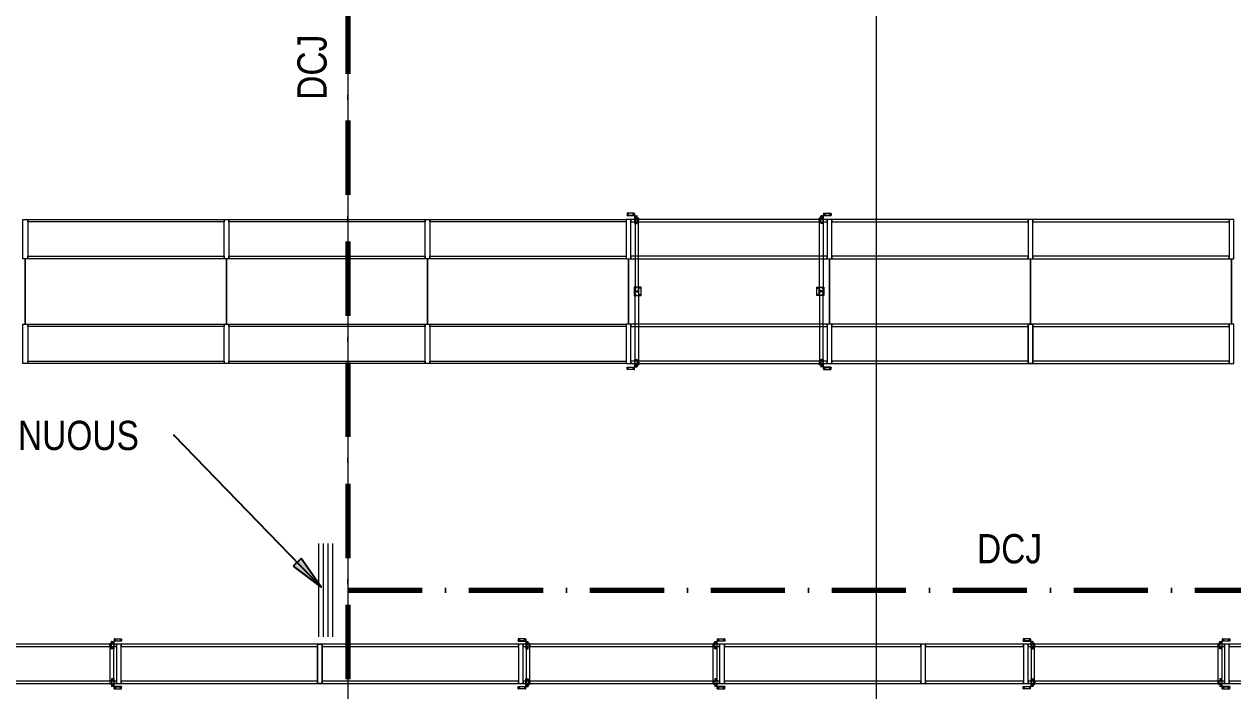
# Model space of a CAD drawing. Header units: millimetres. Extents: x 14684 to 281647, y -4596 to 240550.
# Drawn here: x 52973 to 78823, y 190113 to 204360 of the extents above; entities that cross this region are included whole.
import ezdxf

# ---------------------------------------------------------------- set-up
doc = ezdxf.new("R2010")
doc.units = ezdxf.units.MM
doc.linetypes.add('_SGE_Grid Line', pattern=[16250, 15000, -625, 0, -625])
doc.linetypes.add('Dash Dot', pattern=[2587.5, 1587.5, -500, 0, -500])
for name, color, linetype, lineweight in [('A-ANNO-NOTE', 131, 'Continuous', 18), ('A-DETL-3', 90, 'Dash Dot', 70), ('A-DETL-GENF', 92, 'Continuous', 18), ('G-ANNO-TEXT-1', 10, 'Continuous', 25), ('G-ANNO-TEXT-2', 7, 'Continuous', 25), ('PR31272-001D-client cad _Racking__dwg-1', 133, 'Continuous', 13), ('S - REP-1', 133, 'Continuous', 13), ('S - ROWSPACER-1', 253, 'Continuous', 18), ('S-BEAM-1', 253, 'Continuous', 18), ('S-FRAME -100MM-1', 133, 'Continuous', 13), ('S-GRID-1', 1, '_SGE_Grid Line', 13)]:
    doc.layers.add(name, color=color, linetype=linetype, lineweight=lineweight)
doc.styles.add('Arial Narrow_1', font='ARIALN.TTF', dxfattribs={"height": 625})

# ---------------------------------------------------------------- blocks, each defined once
blk = doc.blocks.new('PR31272-001D-client cad _Racking__dwg-2745832-WAREHOUSE SLAB PLAN')
at = {"layer": 'S - REP-1'}
for p, q in [((185091, 112028), (185091, 111993)), ((185246, 112033), (185096, 112033)), ((185256, 111978), (185256, 111820)), ((185256, 111944), (185256, 111944)), ((185266, 111959), (185261, 111959)), ((185266, 111946), (185261, 111946)), ((185261, 111939), (185261, 111939)), ((185271, 111933), (185332, 111933)), ((185306, 111823), (185306, 111973)), ((189274, 111933), (189213, 111933)), ((189239, 111823), (189239, 111973)), ((189279, 111959), (189284, 111959)), ((189279, 111946), (189284, 111946)), ((189284, 111939), (189284, 111939)), ((189289, 111978), (189289, 111820)), ((189289, 111944), (189289, 111944)), ((189299, 112033), (189449, 112033)), ((189454, 112028), (189454, 111993)), ((185266, 111818), (185301, 111818)), ((185332, 111928), (185271, 111928)), ((185342, 111908), (185337, 111908)), ((185342, 111888), (185337, 111888)), ((189203, 111908), (189208, 111908)), ((189203, 111888), (189208, 111888)), ((189213, 111928), (189274, 111928)), ((189279, 111818), (189244, 111818)), ((185325, 110365), (185269, 110365)), ((185269, 110360), (185325, 110360)), ((189220, 110365), (189276, 110365)), ((189276, 110360), (189220, 110360)), ((185256, 108748), (185256, 108905)), ((185266, 108908), (185301, 108908)), ((185306, 108903), (185306, 108753)), ((185342, 108838), (185337, 108838)), ((189203, 108838), (189208, 108838)), ((189239, 108903), (189239, 108753)), ((189279, 108908), (189244, 108908)), ((189289, 108748), (189289, 108905)), ((185091, 108698), (185091, 108733)), ((185246, 108693), (185096, 108693)), ((185256, 108782), (185256, 108782)), ((185261, 108787), (185261, 108787)), ((185266, 108779), (185261, 108779)), ((185266, 108766), (185261, 108766)), ((185332, 108798), (185271, 108798)), ((185271, 108793), (185332, 108793)), ((185342, 108818), (185337, 108818)), ((189203, 108818), (189208, 108818)), ((189213, 108798), (189274, 108798)), ((189274, 108793), (189213, 108793)), ((189279, 108779), (189284, 108779)), ((189279, 108766), (189284, 108766)), ((189284, 108787), (189284, 108787)), ((189289, 108782), (189289, 108782)), ((189299, 108693), (189449, 108693)), ((189454, 108698), (189454, 108733)), ((174127, 102938), (174277, 102938)), ((174282, 102933), (174282, 102898)), ((182763, 102933), (182763, 102898)), ((182918, 102938), (182768, 102938)), ((187027, 102938), (187177, 102938)), ((187182, 102933), (187182, 102898)), ((193563, 102933), (193563, 102898)), ((193718, 102938), (193568, 102938)), ((197827, 102938), (197977, 102938)), ((197982, 102933), (197982, 102898)), ((174031, 102813), (174036, 102813)), ((174031, 102793), (174036, 102793)), ((174102, 102838), (174041, 102838)), ((174041, 102833), (174102, 102833)), ((174067, 102728), (174067, 102878)), ((174107, 102723), (174072, 102723)), ((174107, 102864), (174112, 102864)), ((174107, 102851), (174112, 102851)), ((174112, 102844), (174112, 102844)), ((174117, 102725), (174117, 102883)), ((174117, 102849), (174117, 102849)), ((182928, 102883), (182928, 102725)), ((182928, 102849), (182928, 102849)), ((182938, 102864), (182933, 102864)), ((182938, 102851), (182933, 102851)), ((182933, 102844), (182933, 102844)), ((182938, 102723), (182973, 102723)), ((182943, 102838), (183004, 102838)), ((183004, 102833), (182943, 102833)), ((182978, 102728), (182978, 102878)), ((183014, 102813), (183009, 102813)), ((183014, 102793), (183009, 102793)), ((186931, 102813), (186936, 102813)), ((186931, 102793), (186936, 102793)), ((187002, 102838), (186941, 102838)), ((186941, 102833), (187002, 102833)), ((186967, 102728), (186967, 102878)), ((187007, 102723), (186972, 102723)), ((187007, 102864), (187012, 102864)), ((187007, 102851), (187012, 102851)), ((187012, 102844), (187012, 102844)), ((187017, 102725), (187017, 102883)), ((187017, 102849), (187017, 102849)), ((193728, 102883), (193728, 102725)), ((193728, 102849), (193728, 102849)), ((193738, 102864), (193733, 102864)), ((193738, 102851), (193733, 102851)), ((193733, 102844), (193733, 102844)), ((193738, 102723), (193773, 102723)), ((193743, 102838), (193804, 102838)), ((193804, 102833), (193743, 102833)), ((193778, 102728), (193778, 102878)), ((193814, 102813), (193809, 102813)), ((193814, 102793), (193809, 102793)), ((197731, 102813), (197736, 102813)), ((197731, 102793), (197736, 102793)), ((197802, 102838), (197741, 102838)), ((197741, 102833), (197802, 102833)), ((197767, 102728), (197767, 102878)), ((197807, 102723), (197772, 102723)), ((197807, 102864), (197812, 102864)), ((197807, 102851), (197812, 102851)), ((197812, 102844), (197812, 102844)), ((197817, 102725), (197817, 102883)), ((197817, 102849), (197817, 102849)), ((174031, 102013), (174036, 102013)), ((174031, 101993), (174036, 101993)), ((174041, 101973), (174102, 101973)), ((174102, 101968), (174041, 101968)), ((174067, 102078), (174067, 101928)), ((174107, 102083), (174072, 102083)), ((174107, 101954), (174112, 101954)), ((174107, 101941), (174112, 101941)), ((174112, 101962), (174112, 101962)), ((174117, 101923), (174117, 102080)), ((174117, 101957), (174117, 101957)), ((174127, 101868), (174277, 101868)), ((174282, 101873), (174282, 101908)), ((182763, 101873), (182763, 101908)), ((182918, 101868), (182768, 101868)), ((182928, 101923), (182928, 102080)), ((182928, 101957), (182928, 101957)), ((182933, 101962), (182933, 101962)), ((182938, 101954), (182933, 101954)), ((182938, 101941), (182933, 101941)), ((182938, 102083), (182973, 102083)), ((183004, 101973), (182943, 101973)), ((182943, 101968), (183004, 101968)), ((182978, 102078), (182978, 101928)), ((183014, 102013), (183009, 102013)), ((183014, 101993), (183009, 101993)), ((186931, 102013), (186936, 102013)), ((186931, 101993), (186936, 101993)), ((186941, 101973), (187002, 101973)), ((187002, 101968), (186941, 101968)), ((186967, 102078), (186967, 101928)), ((187007, 102083), (186972, 102083)), ((187007, 101954), (187012, 101954)), ((187007, 101941), (187012, 101941)), ((187012, 101962), (187012, 101962)), ((187017, 101923), (187017, 102080)), ((187017, 101957), (187017, 101957)), ((187027, 101868), (187177, 101868)), ((187182, 101873), (187182, 101908)), ((193563, 101873), (193563, 101908)), ((193718, 101868), (193568, 101868)), ((193728, 102080), (193728, 101923)), ((193728, 101957), (193728, 101957)), ((193733, 101962), (193733, 101962)), ((193738, 101954), (193733, 101954)), ((193738, 101941), (193733, 101941)), ((193738, 102083), (193773, 102083)), ((193804, 101973), (193743, 101973)), ((193743, 101968), (193804, 101968)), ((193778, 102078), (193778, 101928)), ((193814, 102013), (193809, 102013)), ((193814, 101993), (193809, 101993)), ((197731, 102013), (197736, 102013)), ((197731, 101993), (197736, 101993)), ((197741, 101973), (197802, 101973)), ((197802, 101968), (197741, 101968)), ((197767, 102078), (197767, 101928)), ((197807, 102083), (197772, 102083)), ((197807, 101954), (197812, 101954)), ((197807, 101941), (197812, 101941)), ((197812, 101962), (197812, 101962)), ((197817, 101923), (197817, 102080)), ((197817, 101957), (197817, 101957)), ((197827, 101868), (197977, 101868)), ((197982, 101873), (197982, 101908))]:
    blk.add_line(p, q, dxfattribs=at)
at = {"layer": 'S - REP-1', "flags": 128}
for points in [[(185091, 111993), (185091, 111992), (185091, 111992), (185091, 111992), (185091, 111991), (185091, 111991), (185091, 111991), (185091, 111991), (185091, 111990), (185091, 111990), (185091, 111990), (185091, 111989), (185091, 111989), (185091, 111989), (185091, 111989), (185091, 111989), (185091, 111988), (185091, 111988), (185092, 111988), (185092, 111988), (185092, 111988), (185092, 111988), (185092, 111988), (185092, 111988), (185092, 111988)], [(185092, 111983), (185092, 111983), (185092, 111983), (185092, 111983), (185092, 111983), (185092, 111983), (185092, 111984), (185091, 111984), (185091, 111984), (185091, 111984), (185091, 111985), (185091, 111985), (185091, 111986), (185091, 111986), (185091, 111987), (185091, 111987), (185091, 111988), (185091, 111988), (185091, 111989), (185091, 111990), (185091, 111990), (185091, 111991), (185091, 111991), (185091, 111992), (185091, 111993)], [(185251, 112028), (185251, 111993), (185251, 111988), (185092, 111988), (185092, 111983), (185251, 111983)], [(185261, 111820), (185261, 111978), (185266, 111978), (185301, 111978)], [(185266, 111938), (185266, 111973), (185261, 111973), (185261, 111938)], [(189284, 111820), (189284, 111978), (189279, 111978), (189244, 111978)], [(189279, 111938), (189279, 111973), (189284, 111973), (189284, 111938)], [(189294, 112028), (189294, 111993), (189294, 111988), (189453, 111988), (189453, 111983), (189294, 111983)], [(189454, 111993), (189454, 111992), (189454, 111992), (189454, 111992), (189454, 111991), (189454, 111991), (189454, 111991), (189454, 111991), (189454, 111990), (189454, 111990), (189454, 111990), (189454, 111989), (189454, 111989), (189453, 111989), (189453, 111989), (189453, 111989), (189453, 111988), (189453, 111988), (189453, 111988), (189453, 111988), (189453, 111988), (189453, 111988), (189453, 111988), (189453, 111988), (189453, 111988)], [(189453, 111983), (189453, 111983), (189453, 111983), (189453, 111983), (189453, 111983), (189453, 111983), (189453, 111984), (189453, 111984), (189453, 111984), (189453, 111984), (189453, 111985), (189453, 111985), (189454, 111986), (189454, 111986), (189454, 111987), (189454, 111987), (189454, 111988), (189454, 111988), (189454, 111989), (189454, 111990), (189454, 111990), (189454, 111991), (189454, 111991), (189454, 111992), (189454, 111993)], [(185256, 111820), (185256, 111819), (185261, 111819), (185261, 111820)], [(185256, 111819), (185256, 111819), (185256, 111819), (185256, 111818), (185256, 111818), (185257, 111818), (185257, 111818), (185257, 111818), (185257, 111818), (185258, 111818), (185258, 111818), (185258, 111818), (185259, 111818), (185259, 111818), (185260, 111818), (185260, 111818), (185261, 111818), (185262, 111818), (185262, 111818), (185263, 111818), (185263, 111818), (185264, 111818), (185265, 111818), (185265, 111818), (185266, 111818)], [(185266, 111818), (185266, 111818), (185265, 111818), (185265, 111818), (185265, 111818), (185264, 111818), (185264, 111818), (185264, 111818), (185264, 111818), (185263, 111818), (185263, 111818), (185263, 111818), (185262, 111818), (185262, 111818), (185262, 111818), (185262, 111818), (185262, 111818), (185262, 111818), (185261, 111818), (185261, 111818), (185261, 111818), (185261, 111818), (185261, 111819), (185261, 111819), (185261, 111819)], [(185337, 111923), (185262, 111923), (185262, 110373), (185337, 110373), (185337, 111923), (185337, 111878), (185342, 111878), (185342, 111923)], [(189208, 111923), (189283, 111923), (189283, 110373), (189208, 110373), (189208, 111923), (189208, 111878), (189203, 111878), (189203, 111923)], [(189279, 111818), (189279, 111818), (189279, 111818), (189280, 111818), (189280, 111818), (189280, 111818), (189281, 111818), (189281, 111818), (189281, 111818), (189282, 111818), (189282, 111818), (189282, 111818), (189282, 111818), (189283, 111818), (189283, 111818), (189283, 111818), (189283, 111818), (189283, 111818), (189283, 111818), (189283, 111818), (189284, 111818), (189284, 111818), (189284, 111819), (189284, 111819), (189284, 111819)], [(189289, 111819), (189289, 111819), (189289, 111819), (189289, 111818), (189288, 111818), (189288, 111818), (189288, 111818), (189288, 111818), (189287, 111818), (189287, 111818), (189287, 111818), (189286, 111818), (189286, 111818), (189285, 111818), (189285, 111818), (189284, 111818), (189284, 111818), (189283, 111818), (189283, 111818), (189282, 111818), (189281, 111818), (189281, 111818), (189280, 111818), (189279, 111818), (189279, 111818)], [(189289, 111820), (189289, 111819), (189284, 111819), (189284, 111820)], [(185257, 110377), (185257, 110413), (185249, 110413), (185249, 110313), (185257, 110313), (185257, 110348)], [(185337, 110348), (185337, 110313), (185345, 110313), (185345, 110413), (185337, 110413), (185337, 110377)], [(189208, 110348), (189208, 110313), (189200, 110313), (189200, 110413), (189208, 110413), (189208, 110377)], [(189288, 110377), (189288, 110413), (189296, 110413), (189296, 110313), (189288, 110313), (189288, 110348)], [(185337, 108803), (185262, 108803), (185262, 110353), (185337, 110353), (185337, 108803), (185337, 108848), (185342, 108848), (185342, 108803)], [(189208, 108803), (189283, 108803), (189283, 110353), (189208, 110353), (189208, 108803), (189208, 108848), (189203, 108848), (189203, 108803)], [(185256, 108907), (185256, 108907), (185256, 108907), (185256, 108907), (185256, 108907), (185257, 108907), (185257, 108907), (185257, 108907), (185257, 108907), (185258, 108907), (185258, 108907), (185258, 108907), (185259, 108908), (185259, 108908), (185260, 108908), (185260, 108908), (185261, 108908), (185262, 108908), (185262, 108908), (185263, 108908), (185263, 108908), (185264, 108908), (185265, 108908), (185265, 108908), (185266, 108908)], [(185256, 108905), (185256, 108907), (185261, 108907), (185261, 108905)], [(185266, 108908), (185266, 108908), (185265, 108908), (185265, 108908), (185265, 108908), (185264, 108908), (185264, 108908), (185264, 108908), (185264, 108908), (185263, 108908), (185263, 108908), (185263, 108908), (185262, 108908), (185262, 108907), (185262, 108907), (185262, 108907), (185262, 108907), (185262, 108907), (185261, 108907), (185261, 108907), (185261, 108907), (185261, 108907), (185261, 108907), (185261, 108907), (185261, 108907)], [(185261, 108905), (185261, 108748), (185266, 108748), (185301, 108748)], [(189284, 108905), (189284, 108748), (189279, 108748), (189244, 108748)], [(189279, 108908), (189279, 108908), (189279, 108908), (189280, 108908), (189280, 108908), (189280, 108908), (189281, 108908), (189281, 108908), (189281, 108908), (189282, 108908), (189282, 108908), (189282, 108908), (189282, 108908), (189283, 108907), (189283, 108907), (189283, 108907), (189283, 108907), (189283, 108907), (189283, 108907), (189283, 108907), (189284, 108907), (189284, 108907), (189284, 108907), (189284, 108907), (189284, 108907)], [(189289, 108907), (189289, 108907), (189289, 108907), (189289, 108907), (189288, 108907), (189288, 108907), (189288, 108907), (189288, 108907), (189287, 108907), (189287, 108907), (189287, 108907), (189286, 108907), (189286, 108908), (189285, 108908), (189285, 108908), (189284, 108908), (189284, 108908), (189283, 108908), (189283, 108908), (189282, 108908), (189281, 108908), (189281, 108908), (189280, 108908), (189279, 108908), (189279, 108908)], [(189289, 108905), (189289, 108907), (189284, 108907), (189284, 108905)], [(185092, 108743), (185092, 108743), (185092, 108743), (185092, 108743), (185092, 108742), (185092, 108742), (185092, 108742), (185091, 108742), (185091, 108741), (185091, 108741), (185091, 108741), (185091, 108740), (185091, 108740), (185091, 108739), (185091, 108739), (185091, 108738), (185091, 108738), (185091, 108737), (185091, 108737), (185091, 108736), (185091, 108735), (185091, 108735), (185091, 108734), (185091, 108733), (185091, 108733)], [(185091, 108733), (185091, 108733), (185091, 108733), (185091, 108734), (185091, 108734), (185091, 108734), (185091, 108735), (185091, 108735), (185091, 108735), (185091, 108736), (185091, 108736), (185091, 108736), (185091, 108736), (185091, 108737), (185091, 108737), (185091, 108737), (185091, 108737), (185091, 108737), (185092, 108737), (185092, 108738), (185092, 108738), (185092, 108738), (185092, 108738), (185092, 108738), (185092, 108738)], [(185251, 108698), (185251, 108733), (185251, 108738), (185092, 108738), (185092, 108743), (185251, 108743)], [(185266, 108788), (185266, 108753), (185261, 108753), (185261, 108788)], [(189279, 108788), (189279, 108753), (189284, 108753), (189284, 108788)], [(189294, 108698), (189294, 108733), (189294, 108738), (189453, 108738), (189453, 108743), (189294, 108743)], [(189453, 108743), (189453, 108743), (189453, 108743), (189453, 108743), (189453, 108742), (189453, 108742), (189453, 108742), (189453, 108742), (189453, 108741), (189453, 108741), (189453, 108741), (189453, 108740), (189454, 108740), (189454, 108739), (189454, 108739), (189454, 108738), (189454, 108738), (189454, 108737), (189454, 108737), (189454, 108736), (189454, 108735), (189454, 108735), (189454, 108734), (189454, 108733), (189454, 108733)], [(189454, 108733), (189454, 108733), (189454, 108733), (189454, 108734), (189454, 108734), (189454, 108734), (189454, 108735), (189454, 108735), (189454, 108735), (189454, 108736), (189454, 108736), (189454, 108736), (189454, 108736), (189453, 108737), (189453, 108737), (189453, 108737), (189453, 108737), (189453, 108737), (189453, 108737), (189453, 108738), (189453, 108738), (189453, 108738), (189453, 108738), (189453, 108738), (189453, 108738)], [(174122, 102933), (174122, 102898), (174122, 102893), (174281, 102893), (174281, 102888), (174122, 102888)], [(174282, 102898), (174282, 102897), (174282, 102897), (174282, 102897), (174282, 102896), (174282, 102896), (174282, 102896), (174282, 102896), (174282, 102895), (174281, 102895), (174281, 102895), (174281, 102894), (174281, 102894), (174281, 102894), (174281, 102894), (174281, 102894), (174281, 102893), (174281, 102893), (174281, 102893), (174281, 102893), (174281, 102893), (174281, 102893), (174281, 102893), (174281, 102893), (174281, 102893)], [(174281, 102888), (174281, 102888), (174281, 102888), (174281, 102888), (174281, 102888), (174281, 102888), (174281, 102889), (174281, 102889), (174281, 102889), (174281, 102889), (174281, 102890), (174281, 102890), (174281, 102891), (174281, 102891), (174281, 102892), (174281, 102892), (174282, 102893), (174282, 102893), (174282, 102894), (174282, 102895), (174282, 102895), (174282, 102896), (174282, 102896), (174282, 102897), (174282, 102898)], [(182763, 102898), (182763, 102897), (182763, 102897), (182763, 102897), (182763, 102896), (182763, 102896), (182763, 102896), (182763, 102896), (182763, 102895), (182763, 102895), (182763, 102895), (182763, 102894), (182763, 102894), (182763, 102894), (182763, 102894), (182763, 102894), (182763, 102893), (182764, 102893), (182764, 102893), (182764, 102893), (182764, 102893), (182764, 102893), (182764, 102893), (182764, 102893), (182764, 102893)], [(182764, 102888), (182764, 102888), (182764, 102888), (182764, 102888), (182764, 102888), (182764, 102888), (182764, 102889), (182764, 102889), (182763, 102889), (182763, 102889), (182763, 102890), (182763, 102890), (182763, 102891), (182763, 102891), (182763, 102892), (182763, 102892), (182763, 102893), (182763, 102893), (182763, 102894), (182763, 102895), (182763, 102895), (182763, 102896), (182763, 102896), (182763, 102897), (182763, 102898)], [(182923, 102933), (182923, 102898), (182923, 102893), (182764, 102893), (182764, 102888), (182923, 102888)], [(187022, 102933), (187022, 102898), (187022, 102893), (187181, 102893), (187181, 102888), (187022, 102888)], [(187182, 102898), (187182, 102897), (187182, 102897), (187182, 102897), (187182, 102896), (187182, 102896), (187182, 102896), (187182, 102896), (187182, 102895), (187181, 102895), (187181, 102895), (187181, 102894), (187181, 102894), (187181, 102894), (187181, 102894), (187181, 102894), (187181, 102893), (187181, 102893), (187181, 102893), (187181, 102893), (187181, 102893), (187181, 102893), (187181, 102893), (187181, 102893), (187181, 102893)], [(187181, 102888), (187181, 102888), (187181, 102888), (187181, 102888), (187181, 102888), (187181, 102888), (187181, 102889), (187181, 102889), (187181, 102889), (187181, 102889), (187181, 102890), (187181, 102890), (187181, 102891), (187181, 102891), (187181, 102892), (187181, 102892), (187182, 102893), (187182, 102893), (187182, 102894), (187182, 102895), (187182, 102895), (187182, 102896), (187182, 102896), (187182, 102897), (187182, 102898)], [(193563, 102898), (193563, 102897), (193563, 102897), (193563, 102897), (193563, 102896), (193563, 102896), (193563, 102896), (193563, 102896), (193563, 102895), (193563, 102895), (193563, 102895), (193563, 102894), (193563, 102894), (193563, 102894), (193563, 102894), (193563, 102894), (193563, 102893), (193564, 102893), (193564, 102893), (193564, 102893), (193564, 102893), (193564, 102893), (193564, 102893), (193564, 102893), (193564, 102893)], [(193564, 102888), (193564, 102888), (193564, 102888), (193564, 102888), (193564, 102888), (193564, 102888), (193564, 102889), (193564, 102889), (193563, 102889), (193563, 102889), (193563, 102890), (193563, 102890), (193563, 102891), (193563, 102891), (193563, 102892), (193563, 102892), (193563, 102893), (193563, 102893), (193563, 102894), (193563, 102895), (193563, 102895), (193563, 102896), (193563, 102896), (193563, 102897), (193563, 102898)], [(193723, 102933), (193723, 102898), (193723, 102893), (193564, 102893), (193564, 102888), (193723, 102888)], [(197822, 102933), (197822, 102898), (197822, 102893), (197981, 102893), (197981, 102888), (197822, 102888)], [(197982, 102898), (197982, 102897), (197982, 102897), (197982, 102897), (197982, 102896), (197982, 102896), (197982, 102896), (197982, 102896), (197982, 102895), (197981, 102895), (197981, 102895), (197981, 102894), (197981, 102894), (197981, 102894), (197981, 102894), (197981, 102894), (197981, 102893), (197981, 102893), (197981, 102893), (197981, 102893), (197981, 102893), (197981, 102893), (197981, 102893), (197981, 102893), (197981, 102893)], [(197981, 102888), (197981, 102888), (197981, 102888), (197981, 102888), (197981, 102888), (197981, 102888), (197981, 102889), (197981, 102889), (197981, 102889), (197981, 102889), (197981, 102890), (197981, 102890), (197981, 102891), (197981, 102891), (197981, 102892), (197981, 102892), (197982, 102893), (197982, 102893), (197982, 102894), (197982, 102895), (197982, 102895), (197982, 102896), (197982, 102896), (197982, 102897), (197982, 102898)], [(174036, 102828), (174111, 102828), (174111, 101978), (174036, 101978), (174036, 102828), (174036, 102783), (174031, 102783), (174031, 102828)], [(174072, 102883), (174107, 102883), (174112, 102883), (174112, 102725)], [(174107, 102843), (174107, 102878), (174112, 102878), (174112, 102843)], [(174107, 102723), (174107, 102723), (174107, 102723), (174108, 102723), (174108, 102723), (174108, 102723), (174109, 102723), (174109, 102723), (174109, 102723), (174109, 102723), (174110, 102723), (174110, 102723), (174110, 102723), (174110, 102723), (174111, 102723), (174111, 102723), (174111, 102723), (174111, 102723), (174111, 102723), (174111, 102723), (174112, 102723), (174112, 102723), (174112, 102724), (174112, 102724), (174112, 102724)], [(174117, 102724), (174117, 102724), (174117, 102724), (174116, 102723), (174116, 102723), (174116, 102723), (174116, 102723), (174116, 102723), (174115, 102723), (174115, 102723), (174115, 102723), (174114, 102723), (174114, 102723), (174113, 102723), (174113, 102723), (174112, 102723), (174112, 102723), (174111, 102723), (174111, 102723), (174110, 102723), (174109, 102723), (174109, 102723), (174108, 102723), (174107, 102723), (174107, 102723)], [(174112, 102725), (174112, 102724), (174117, 102724), (174117, 102725)], [(182928, 102725), (182928, 102724), (182933, 102724), (182933, 102725)], [(182928, 102724), (182928, 102724), (182928, 102724), (182928, 102723), (182928, 102723), (182929, 102723), (182929, 102723), (182929, 102723), (182929, 102723), (182930, 102723), (182930, 102723), (182931, 102723), (182931, 102723), (182931, 102723), (182932, 102723), (182933, 102723), (182933, 102723), (182934, 102723), (182934, 102723), (182935, 102723), (182936, 102723), (182936, 102723), (182937, 102723), (182937, 102723), (182938, 102723)], [(182933, 102725), (182933, 102883), (182938, 102883), (182973, 102883)], [(182938, 102843), (182938, 102878), (182933, 102878), (182933, 102843)], [(182938, 102723), (182938, 102723), (182937, 102723), (182937, 102723), (182937, 102723), (182936, 102723), (182936, 102723), (182936, 102723), (182936, 102723), (182935, 102723), (182935, 102723), (182935, 102723), (182935, 102723), (182934, 102723), (182934, 102723), (182934, 102723), (182934, 102723), (182934, 102723), (182933, 102723), (182933, 102723), (182933, 102723), (182933, 102723), (182933, 102724), (182933, 102724), (182933, 102724)], [(183009, 102828), (182934, 102828), (182934, 101978), (183009, 101978), (183009, 102828), (183009, 102783), (183014, 102783), (183014, 102828)], [(186936, 102828), (187011, 102828), (187011, 101978), (186936, 101978), (186936, 102828), (186936, 102783), (186931, 102783), (186931, 102828)], [(186972, 102883), (187007, 102883), (187012, 102883), (187012, 102725)], [(187007, 102843), (187007, 102878), (187012, 102878), (187012, 102843)], [(187007, 102723), (187007, 102723), (187007, 102723), (187008, 102723), (187008, 102723), (187008, 102723), (187009, 102723), (187009, 102723), (187009, 102723), (187009, 102723), (187010, 102723), (187010, 102723), (187010, 102723), (187010, 102723), (187011, 102723), (187011, 102723), (187011, 102723), (187011, 102723), (187011, 102723), (187011, 102723), (187012, 102723), (187012, 102723), (187012, 102724), (187012, 102724), (187012, 102724)], [(187017, 102724), (187017, 102724), (187017, 102724), (187016, 102723), (187016, 102723), (187016, 102723), (187016, 102723), (187016, 102723), (187015, 102723), (187015, 102723), (187015, 102723), (187014, 102723), (187014, 102723), (187013, 102723), (187013, 102723), (187012, 102723), (187012, 102723), (187011, 102723), (187011, 102723), (187010, 102723), (187009, 102723), (187009, 102723), (187008, 102723), (187007, 102723), (187007, 102723)], [(187012, 102725), (187012, 102724), (187017, 102724), (187017, 102725)], [(193728, 102725), (193728, 102724), (193733, 102724), (193733, 102725)], [(193728, 102724), (193728, 102724), (193728, 102724), (193728, 102723), (193728, 102723), (193729, 102723), (193729, 102723), (193729, 102723), (193729, 102723), (193730, 102723), (193730, 102723), (193731, 102723), (193731, 102723), (193731, 102723), (193732, 102723), (193733, 102723), (193733, 102723), (193734, 102723), (193734, 102723), (193735, 102723), (193736, 102723), (193736, 102723), (193737, 102723), (193737, 102723), (193738, 102723)], [(193733, 102725), (193733, 102883), (193738, 102883), (193773, 102883)], [(193738, 102843), (193738, 102878), (193733, 102878), (193733, 102843)], [(193738, 102723), (193738, 102723), (193737, 102723), (193737, 102723), (193737, 102723), (193736, 102723), (193736, 102723), (193736, 102723), (193736, 102723), (193735, 102723), (193735, 102723), (193735, 102723), (193735, 102723), (193734, 102723), (193734, 102723), (193734, 102723), (193734, 102723), (193734, 102723), (193733, 102723), (193733, 102723), (193733, 102723), (193733, 102723), (193733, 102724), (193733, 102724), (193733, 102724)], [(193809, 102828), (193734, 102828), (193734, 101978), (193809, 101978), (193809, 102828), (193809, 102783), (193814, 102783), (193814, 102828)], [(197736, 102828), (197811, 102828), (197811, 101978), (197736, 101978), (197736, 102828), (197736, 102783), (197731, 102783), (197731, 102828)], [(197772, 102883), (197807, 102883), (197812, 102883), (197812, 102725)], [(197807, 102843), (197807, 102878), (197812, 102878), (197812, 102843)], [(197807, 102723), (197807, 102723), (197807, 102723), (197808, 102723), (197808, 102723), (197808, 102723), (197809, 102723), (197809, 102723), (197809, 102723), (197809, 102723), (197810, 102723), (197810, 102723), (197810, 102723), (197810, 102723), (197811, 102723), (197811, 102723), (197811, 102723), (197811, 102723), (197811, 102723), (197811, 102723), (197812, 102723), (197812, 102723), (197812, 102724), (197812, 102724), (197812, 102724)], [(197817, 102724), (197817, 102724), (197817, 102724), (197816, 102723), (197816, 102723), (197816, 102723), (197816, 102723), (197816, 102723), (197815, 102723), (197815, 102723), (197815, 102723), (197814, 102723), (197814, 102723), (197813, 102723), (197813, 102723), (197812, 102723), (197812, 102723), (197811, 102723), (197811, 102723), (197810, 102723), (197809, 102723), (197809, 102723), (197808, 102723), (197807, 102723), (197807, 102723)], [(197812, 102725), (197812, 102724), (197817, 102724), (197817, 102725)], [(174036, 101978), (174036, 102023), (174031, 102023), (174031, 101978)], [(174112, 102080), (174112, 101923), (174107, 101923), (174072, 101923)], [(174107, 102083), (174107, 102083), (174107, 102083), (174108, 102083), (174108, 102083), (174108, 102083), (174109, 102083), (174109, 102083), (174109, 102083), (174109, 102083), (174110, 102083), (174110, 102083), (174110, 102083), (174110, 102082), (174111, 102082), (174111, 102082), (174111, 102082), (174111, 102082), (174111, 102082), (174111, 102082), (174112, 102082), (174112, 102082), (174112, 102082), (174112, 102082), (174112, 102082)], [(174117, 102082), (174117, 102082), (174117, 102082), (174116, 102082), (174116, 102082), (174116, 102082), (174116, 102082), (174116, 102082), (174115, 102082), (174115, 102082), (174115, 102082), (174114, 102082), (174114, 102083), (174113, 102083), (174113, 102083), (174112, 102083), (174112, 102083), (174111, 102083), (174111, 102083), (174110, 102083), (174109, 102083), (174109, 102083), (174108, 102083), (174107, 102083), (174107, 102083)], [(174107, 101963), (174107, 101928), (174112, 101928), (174112, 101963)], [(174117, 102080), (174117, 102082), (174112, 102082), (174112, 102080)], [(174122, 101873), (174122, 101908), (174122, 101913), (174281, 101913), (174281, 101918), (174122, 101918)], [(174281, 101918), (174281, 101918), (174281, 101918), (174281, 101918), (174281, 101917), (174281, 101917), (174281, 101917), (174281, 101917), (174281, 101916), (174281, 101916), (174281, 101916), (174281, 101915), (174281, 101915), (174281, 101914), (174281, 101914), (174281, 101913), (174282, 101913), (174282, 101912), (174282, 101912), (174282, 101911), (174282, 101910), (174282, 101910), (174282, 101909), (174282, 101908), (174282, 101908)], [(174282, 101908), (174282, 101908), (174282, 101908), (174282, 101909), (174282, 101909), (174282, 101909), (174282, 101910), (174282, 101910), (174282, 101910), (174281, 101911), (174281, 101911), (174281, 101911), (174281, 101911), (174281, 101912), (174281, 101912), (174281, 101912), (174281, 101912), (174281, 101912), (174281, 101912), (174281, 101913), (174281, 101913), (174281, 101913), (174281, 101913), (174281, 101913), (174281, 101913)], [(182764, 101918), (182764, 101918), (182764, 101918), (182764, 101918), (182764, 101917), (182764, 101917), (182764, 101917), (182764, 101917), (182763, 101916), (182763, 101916), (182763, 101916), (182763, 101915), (182763, 101915), (182763, 101914), (182763, 101914), (182763, 101913), (182763, 101913), (182763, 101912), (182763, 101912), (182763, 101911), (182763, 101910), (182763, 101910), (182763, 101909), (182763, 101908), (182763, 101908)], [(182763, 101908), (182763, 101908), (182763, 101908), (182763, 101909), (182763, 101909), (182763, 101909), (182763, 101910), (182763, 101910), (182763, 101910), (182763, 101911), (182763, 101911), (182763, 101911), (182763, 101911), (182763, 101912), (182763, 101912), (182763, 101912), (182763, 101912), (182764, 101912), (182764, 101912), (182764, 101913), (182764, 101913), (182764, 101913), (182764, 101913), (182764, 101913), (182764, 101913)], [(182923, 101873), (182923, 101908), (182923, 101913), (182764, 101913), (182764, 101918), (182923, 101918)], [(182928, 102082), (182928, 102082), (182928, 102082), (182928, 102082), (182928, 102082), (182929, 102082), (182929, 102082), (182929, 102082), (182929, 102082), (182930, 102082), (182930, 102082), (182931, 102082), (182931, 102083), (182931, 102083), (182932, 102083), (182933, 102083), (182933, 102083), (182934, 102083), (182934, 102083), (182935, 102083), (182936, 102083), (182936, 102083), (182937, 102083), (182937, 102083), (182938, 102083)], [(182928, 102080), (182928, 102082), (182933, 102082), (182933, 102080)], [(182938, 102083), (182938, 102083), (182937, 102083), (182937, 102083), (182937, 102083), (182936, 102083), (182936, 102083), (182936, 102083), (182936, 102083), (182935, 102083), (182935, 102083), (182935, 102083), (182935, 102083), (182934, 102082), (182934, 102082), (182934, 102082), (182934, 102082), (182934, 102082), (182933, 102082), (182933, 102082), (182933, 102082), (182933, 102082), (182933, 102082), (182933, 102082), (182933, 102082)], [(182933, 102080), (182933, 101923), (182938, 101923), (182973, 101923)], [(182938, 101963), (182938, 101928), (182933, 101928), (182933, 101963)], [(183009, 101978), (183009, 102023), (183014, 102023), (183014, 101978)], [(186936, 101978), (186936, 102023), (186931, 102023), (186931, 101978)], [(187012, 102080), (187012, 101923), (187007, 101923), (186972, 101923)], [(187007, 102083), (187007, 102083), (187007, 102083), (187008, 102083), (187008, 102083), (187008, 102083), (187009, 102083), (187009, 102083), (187009, 102083), (187009, 102083), (187010, 102083), (187010, 102083), (187010, 102083), (187010, 102082), (187011, 102082), (187011, 102082), (187011, 102082), (187011, 102082), (187011, 102082), (187011, 102082), (187012, 102082), (187012, 102082), (187012, 102082), (187012, 102082), (187012, 102082)], [(187017, 102082), (187017, 102082), (187017, 102082), (187016, 102082), (187016, 102082), (187016, 102082), (187016, 102082), (187016, 102082), (187015, 102082), (187015, 102082), (187015, 102082), (187014, 102082), (187014, 102083), (187013, 102083), (187013, 102083), (187012, 102083), (187012, 102083), (187011, 102083), (187011, 102083), (187010, 102083), (187009, 102083), (187009, 102083), (187008, 102083), (187007, 102083), (187007, 102083)], [(187007, 101963), (187007, 101928), (187012, 101928), (187012, 101963)], [(187017, 102080), (187017, 102082), (187012, 102082), (187012, 102080)], [(187022, 101873), (187022, 101908), (187022, 101913), (187181, 101913), (187181, 101918), (187022, 101918)], [(187181, 101918), (187181, 101918), (187181, 101918), (187181, 101918), (187181, 101917), (187181, 101917), (187181, 101917), (187181, 101917), (187181, 101916), (187181, 101916), (187181, 101916), (187181, 101915), (187181, 101915), (187181, 101914), (187181, 101914), (187181, 101913), (187182, 101913), (187182, 101912), (187182, 101912), (187182, 101911), (187182, 101910), (187182, 101910), (187182, 101909), (187182, 101908), (187182, 101908)], [(187182, 101908), (187182, 101908), (187182, 101908), (187182, 101909), (187182, 101909), (187182, 101909), (187182, 101910), (187182, 101910), (187182, 101910), (187181, 101911), (187181, 101911), (187181, 101911), (187181, 101911), (187181, 101912), (187181, 101912), (187181, 101912), (187181, 101912), (187181, 101912), (187181, 101912), (187181, 101913), (187181, 101913), (187181, 101913), (187181, 101913), (187181, 101913), (187181, 101913)], [(193564, 101918), (193564, 101918), (193564, 101918), (193564, 101918), (193564, 101917), (193564, 101917), (193564, 101917), (193564, 101917), (193563, 101916), (193563, 101916), (193563, 101916), (193563, 101915), (193563, 101915), (193563, 101914), (193563, 101914), (193563, 101913), (193563, 101913), (193563, 101912), (193563, 101912), (193563, 101911), (193563, 101910), (193563, 101910), (193563, 101909), (193563, 101908), (193563, 101908)], [(193563, 101908), (193563, 101908), (193563, 101908), (193563, 101909), (193563, 101909), (193563, 101909), (193563, 101910), (193563, 101910), (193563, 101910), (193563, 101911), (193563, 101911), (193563, 101911), (193563, 101911), (193563, 101912), (193563, 101912), (193563, 101912), (193563, 101912), (193564, 101912), (193564, 101912), (193564, 101913), (193564, 101913), (193564, 101913), (193564, 101913), (193564, 101913), (193564, 101913)], [(193723, 101873), (193723, 101908), (193723, 101913), (193564, 101913), (193564, 101918), (193723, 101918)], [(193728, 102082), (193728, 102082), (193728, 102082), (193728, 102082), (193728, 102082), (193729, 102082), (193729, 102082), (193729, 102082), (193729, 102082), (193730, 102082), (193730, 102082), (193731, 102082), (193731, 102083), (193731, 102083), (193732, 102083), (193733, 102083), (193733, 102083), (193734, 102083), (193734, 102083), (193735, 102083), (193736, 102083), (193736, 102083), (193737, 102083), (193737, 102083), (193738, 102083)], [(193733, 102080), (193733, 102082), (193728, 102082), (193728, 102080)], [(193738, 102083), (193738, 102083), (193737, 102083), (193737, 102083), (193737, 102083), (193736, 102083), (193736, 102083), (193736, 102083), (193736, 102083), (193735, 102083), (193735, 102083), (193735, 102083), (193735, 102083), (193734, 102082), (193734, 102082), (193734, 102082), (193734, 102082), (193734, 102082), (193733, 102082), (193733, 102082), (193733, 102082), (193733, 102082), (193733, 102082), (193733, 102082), (193733, 102082)], [(193773, 101923), (193738, 101923), (193733, 101923), (193733, 102080)], [(193738, 101963), (193738, 101928), (193733, 101928), (193733, 101963)], [(193809, 101978), (193809, 102023), (193814, 102023), (193814, 101978)], [(197736, 101978), (197736, 102023), (197731, 102023), (197731, 101978)], [(197812, 102080), (197812, 101923), (197807, 101923), (197772, 101923)], [(197807, 102083), (197807, 102083), (197807, 102083), (197808, 102083), (197808, 102083), (197808, 102083), (197809, 102083), (197809, 102083), (197809, 102083), (197809, 102083), (197810, 102083), (197810, 102083), (197810, 102083), (197810, 102082), (197811, 102082), (197811, 102082), (197811, 102082), (197811, 102082), (197811, 102082), (197811, 102082), (197812, 102082), (197812, 102082), (197812, 102082), (197812, 102082), (197812, 102082)], [(197817, 102082), (197817, 102082), (197817, 102082), (197816, 102082), (197816, 102082), (197816, 102082), (197816, 102082), (197816, 102082), (197815, 102082), (197815, 102082), (197815, 102082), (197814, 102082), (197814, 102083), (197813, 102083), (197813, 102083), (197812, 102083), (197812, 102083), (197811, 102083), (197811, 102083), (197810, 102083), (197809, 102083), (197809, 102083), (197808, 102083), (197807, 102083), (197807, 102083)], [(197807, 101963), (197807, 101928), (197812, 101928), (197812, 101963)], [(197817, 102080), (197817, 102082), (197812, 102082), (197812, 102080)], [(197822, 101873), (197822, 101908), (197822, 101913), (197981, 101913), (197981, 101918), (197822, 101918)], [(197981, 101918), (197981, 101918), (197981, 101918), (197981, 101918), (197981, 101917), (197981, 101917), (197981, 101917), (197981, 101917), (197981, 101916), (197981, 101916), (197981, 101916), (197981, 101915), (197981, 101915), (197981, 101914), (197981, 101914), (197981, 101913), (197982, 101913), (197982, 101912), (197982, 101912), (197982, 101911), (197982, 101910), (197982, 101910), (197982, 101909), (197982, 101908), (197982, 101908)], [(197982, 101908), (197982, 101908), (197982, 101908), (197982, 101909), (197982, 101909), (197982, 101909), (197982, 101910), (197982, 101910), (197982, 101910), (197981, 101911), (197981, 101911), (197981, 101911), (197981, 101911), (197981, 101912), (197981, 101912), (197981, 101912), (197981, 101912), (197981, 101912), (197981, 101912), (197981, 101913), (197981, 101913), (197981, 101913), (197981, 101913), (197981, 101913), (197981, 101913)]]:
    blk.add_lwpolyline(points, dxfattribs=at)
for points in [[(185242, 110273), (185392, 110273), (185392, 110453), (185242, 110453)], [(189303, 110273), (189153, 110273), (189153, 110453), (189303, 110453)]]:
    blk.add_lwpolyline(points, close=True, dxfattribs=at)
at = {"layer": 'S - REP-1'}
for centre in [(185111, 112013), (185231, 112013), (185286, 111958), (189259, 111958), (189314, 112013), (189434, 112013), (185286, 111838), (189259, 111838), (185277, 110433), (185372, 110433), (189173, 110433), (189268, 110433), (185277, 110293), (185372, 110293), (189173, 110293), (189268, 110293), (185286, 108888), (189259, 108888), (185111, 108713), (185231, 108713), (185286, 108768), (189259, 108768), (189314, 108713), (189434, 108713), (174142, 102918), (174262, 102918), (182783, 102918), (182903, 102918), (187042, 102918), (187162, 102918), (193583, 102918), (193703, 102918), (197842, 102918), (197962, 102918), (174087, 102863), (174087, 102743), (182958, 102863), (182958, 102743), (186987, 102863), (186987, 102743), (193758, 102863), (193758, 102743), (197787, 102863), (197787, 102743), (174087, 102063), (174087, 101943), (174142, 101888), (174262, 101888), (182783, 101888), (182903, 101888), (182958, 102063), (182958, 101943), (186987, 102063), (186987, 101943), (187042, 101888), (187162, 101888), (193583, 101888), (193703, 101888), (193758, 102063), (193758, 101943), (197787, 102063), (197787, 101943), (197842, 101888), (197962, 101888)]:
    blk.add_circle(centre, 8, dxfattribs=at)
for centre, radius, start, end in [((185096, 112028), 5, 90.0005, 180.0005), ((185246, 112028), 5, 0.0005, 90.0005), ((185251, 111978), 10, 0.0005, 90.0005), ((185251, 111978), 5, 0.0005, 90.0005), ((185271, 111938), 10, 180.0005, 270.0005), ((185271, 111938), 5, 180.0005, 270.0005), ((185301, 111973), 5, 0.0005, 90.0005), ((185332, 111923), 10, 0.0005, 90.0005), ((189213, 111923), 10, 89.9995, 179.9995), ((189244, 111973), 5, 89.9995, 179.9995), ((189274, 111938), 10, 269.9995, 359.9995), ((189274, 111938), 5, 269.9995, 359.9995), ((189294, 111978), 10, 89.9995, 179.9995), ((189294, 111978), 5, 89.9995, 179.9995), ((189299, 112028), 5, 89.9995, 179.9995), ((189449, 112028), 5, 359.9995, 89.9995), ((185301, 111823), 5, 270.0005, 0.0005), ((185332, 111923), 5, 0.0005, 90.0005), ((189213, 111923), 5, 89.9995, 179.9995), ((189244, 111823), 5, 179.9995, 269.9995), ((185269, 110377), 12, 180.0005, 270.0005), ((185269, 110348), 12, 90.0005, 180.0005), ((185325, 110377), 12, 270.0005, 0.0005), ((185325, 110348), 12, 0.0005, 90.0005), ((189220, 110377), 12, 179.9995, 269.9995), ((189220, 110348), 12, 89.9995, 179.9995), ((189276, 110377), 12, 269.9995, 359.9995), ((189276, 110348), 12, 359.9995, 89.9995), ((185301, 108903), 5, 359.9995, 89.9995), ((189244, 108903), 5, 90.0005, 180.0005), ((185096, 108698), 5, 179.9995, 269.9995), ((185246, 108698), 5, 269.9995, 359.9995), ((185251, 108748), 10, 269.9995, 359.9995), ((185251, 108748), 5, 269.9995, 359.9995), ((185271, 108788), 10, 89.9995, 179.9995), ((185271, 108788), 5, 89.9995, 179.9995), ((185301, 108753), 5, 269.9995, 359.9995), ((185332, 108803), 10, 269.9995, 359.9995), ((185332, 108803), 5, 269.9995, 359.9995), ((189213, 108803), 10, 180.0005, 270.0005), ((189213, 108803), 5, 180.0005, 270.0005), ((189244, 108753), 5, 180.0005, 270.0005), ((189274, 108788), 10, 0.0005, 90.0005), ((189274, 108788), 5, 0.0005, 90.0005), ((189294, 108748), 10, 180.0005, 270.0005), ((189294, 108748), 5, 180.0005, 270.0005), ((189299, 108698), 5, 180.0005, 270.0005), ((189449, 108698), 5, 270.0005, 0.0005), ((174122, 102883), 10, 89.9995, 179.9995), ((174122, 102883), 5, 89.9995, 179.9995), ((174127, 102933), 5, 89.9995, 179.9995), ((174277, 102933), 5, 359.9995, 89.9995), ((182768, 102933), 5, 90.0005, 180.0005), ((182918, 102933), 5, 0.0005, 90.0005), ((182923, 102883), 10, 0.0005, 90.0005), ((182923, 102883), 5, 0.0005, 90.0005), ((187022, 102883), 10, 89.9995, 179.9995), ((187022, 102883), 5, 89.9995, 179.9995), ((187027, 102933), 5, 89.9995, 179.9995), ((187177, 102933), 5, 359.9995, 89.9995), ((193568, 102933), 5, 90.0005, 180.0005), ((193718, 102933), 5, 0.0005, 90.0005), ((193723, 102883), 10, 0.0005, 90.0005), ((193723, 102883), 5, 0.0005, 90.0005), ((197822, 102883), 10, 89.9995, 179.9995), ((197822, 102883), 5, 89.9995, 179.9995), ((197827, 102933), 5, 89.9995, 179.9995), ((197977, 102933), 5, 359.9995, 89.9995), ((174041, 102828), 10, 89.9995, 179.9995), ((174041, 102828), 5, 89.9995, 179.9995), ((174072, 102878), 5, 89.9995, 179.9995), ((174072, 102728), 5, 179.9995, 269.9995), ((174102, 102843), 10, 269.9995, 359.9995), ((174102, 102843), 5, 269.9995, 359.9995), ((182943, 102843), 10, 180.0005, 270.0005), ((182943, 102843), 5, 180.0005, 270.0005), ((182973, 102878), 5, 0.0005, 90.0005), ((182973, 102728), 5, 270.0005, 0.0005), ((183004, 102828), 10, 0.0005, 90.0005), ((183004, 102828), 5, 0.0005, 90.0005), ((186941, 102828), 10, 89.9995, 179.9995), ((186941, 102828), 5, 89.9995, 179.9995), ((186972, 102878), 5, 89.9995, 179.9995), ((186972, 102728), 5, 179.9995, 269.9995), ((187002, 102843), 10, 269.9995, 359.9995), ((187002, 102843), 5, 269.9995, 359.9995), ((193743, 102843), 10, 180.0005, 270.0005), ((193743, 102843), 5, 180.0005, 270.0005), ((193773, 102878), 5, 0.0005, 90.0005), ((193773, 102728), 5, 270.0005, 0.0005), ((193804, 102828), 10, 0.0005, 90.0005), ((193804, 102828), 5, 0.0005, 90.0005), ((197741, 102828), 10, 89.9995, 179.9995), ((197741, 102828), 5, 89.9995, 179.9995), ((197772, 102878), 5, 89.9995, 179.9995), ((197772, 102728), 5, 179.9995, 269.9995), ((197802, 102843), 10, 269.9995, 359.9995), ((197802, 102843), 5, 269.9995, 359.9995), ((174041, 101978), 10, 179.9995, 269.9995), ((174041, 101978), 5, 179.9995, 269.9995), ((174072, 102078), 5, 89.9995, 179.9995), ((174072, 101928), 5, 179.9995, 269.9995), ((174102, 101963), 10, 359.9995, 89.9995), ((174102, 101963), 5, 359.9995, 89.9995), ((174122, 101923), 10, 179.9995, 269.9995), ((174122, 101923), 5, 179.9995, 269.9995), ((174127, 101873), 5, 179.9995, 269.9995), ((174277, 101873), 5, 269.9995, 359.9995), ((182768, 101873), 5, 180.0005, 270.0005), ((182918, 101873), 5, 270.0005, 0.0005), ((182923, 101923), 10, 270.0005, 0.0005), ((182923, 101923), 5, 270.0005, 0.0005), ((182943, 101963), 10, 90.0005, 180.0005), ((182943, 101963), 5, 90.0005, 180.0005), ((182973, 102078), 5, 0.0005, 90.0005), ((182973, 101928), 5, 270.0005, 0.0005), ((183004, 101978), 10, 270.0005, 0.0005), ((183004, 101978), 5, 270.0005, 0.0005), ((186941, 101978), 10, 179.9995, 269.9995), ((186941, 101978), 5, 179.9995, 269.9995), ((186972, 102078), 5, 89.9995, 179.9995), ((186972, 101928), 5, 179.9995, 269.9995), ((187002, 101963), 10, 359.9995, 89.9995), ((187002, 101963), 5, 359.9995, 89.9995), ((187022, 101923), 10, 179.9995, 269.9995), ((187022, 101923), 5, 179.9995, 269.9995), ((187027, 101873), 5, 179.9995, 269.9995), ((187177, 101873), 5, 269.9995, 359.9995), ((193568, 101873), 5, 180.0005, 270.0005), ((193718, 101873), 5, 270.0005, 0.0005), ((193723, 101923), 10, 270.0005, 0.0005), ((193723, 101923), 5, 270.0005, 0.0005), ((193743, 101963), 10, 90.0005, 180.0005), ((193743, 101963), 5, 90.0005, 180.0005), ((193773, 102078), 5, 0.0005, 90.0005), ((193773, 101928), 5, 270.0005, 0.0005), ((193804, 101978), 10, 270.0005, 0.0005), ((193804, 101978), 5, 270.0005, 0.0005), ((197741, 101978), 10, 179.9995, 269.9995), ((197741, 101978), 5, 179.9995, 269.9995), ((197772, 102078), 5, 89.9995, 179.9995), ((197772, 101928), 5, 179.9995, 269.9995), ((197802, 101963), 10, 359.9995, 89.9995), ((197802, 101963), 5, 359.9995, 89.9995), ((197822, 101923), 10, 179.9995, 269.9995), ((197822, 101923), 5, 179.9995, 269.9995), ((197827, 101873), 5, 179.9995, 269.9995), ((197977, 101873), 5, 269.9995, 359.9995)]:
    blk.add_arc(centre, radius, start, end, dxfattribs=at)
at = {"layer": 'S - ROWSPACER-1', "flags": 128}
for points in [[(172222, 111063), (172222, 109663)], [(176522, 111063), (176522, 109663)], [(180822, 111063), (180822, 109663)], [(185122, 111063), (185122, 109663)], [(189422, 111063), (189422, 109663)], [(193722, 111063), (193722, 109663)], [(198022, 111063), (198022, 109663)]]:
    blk.add_lwpolyline(points, close=True, dxfattribs=at)
at = {"layer": 'S-BEAM-1', "flags": 128}
for points in [[(176472, 111853), (172272, 111853), (172272, 111903), (176472, 111903)], [(180772, 111853), (176572, 111853), (176572, 111903), (180772, 111903)], [(185072, 111853), (180872, 111853), (180872, 111903), (185072, 111903)], [(185172, 111853), (189372, 111853), (189372, 111903), (185172, 111903)], [(189472, 111853), (193672, 111853), (193672, 111903), (189472, 111903)], [(193772, 111853), (197972, 111853), (197972, 111903), (193772, 111903)], [(176472, 111063), (172272, 111063), (172272, 111113), (176472, 111113)], [(180772, 111063), (176572, 111063), (176572, 111113), (180772, 111113)], [(185072, 111063), (180872, 111063), (180872, 111113), (185072, 111113)], [(185172, 111063), (189372, 111063), (189372, 111113), (185172, 111113)], [(189472, 111063), (193672, 111063), (193672, 111113), (189472, 111113)], [(193772, 111063), (197972, 111063), (197972, 111113), (193772, 111113)], [(176472, 109613), (172272, 109613), (172272, 109663), (176472, 109663)], [(180772, 109613), (176572, 109613), (176572, 109663), (180772, 109663)], [(185072, 109613), (180872, 109613), (180872, 109663), (185072, 109663)], [(185172, 109613), (189372, 109613), (189372, 109663), (185172, 109663)], [(189472, 109613), (193672, 109613), (193672, 109663), (189472, 109663)], [(193772, 109613), (197972, 109613), (197972, 109663), (193772, 109663)], [(176472, 108823), (172272, 108823), (172272, 108873), (176472, 108873)], [(180772, 108823), (176572, 108823), (176572, 108873), (180772, 108873)], [(185072, 108823), (180872, 108823), (180872, 108873), (185072, 108873)], [(185172, 108823), (189372, 108823), (189372, 108873), (185172, 108873)], [(189472, 108823), (193672, 108823), (193672, 108873), (189472, 108873)], [(193772, 108823), (197972, 108823), (197972, 108873), (193772, 108873)], [(169972, 102773), (174172, 102773), (174172, 102823), (169972, 102823)], [(174272, 102773), (178472, 102773), (178472, 102823), (174272, 102823)], [(178572, 102773), (182772, 102773), (182772, 102823), (178572, 102823)], [(182872, 102773), (187072, 102773), (187072, 102823), (182872, 102823)], [(187172, 102773), (191372, 102773), (191372, 102823), (187172, 102823)], [(191472, 102773), (193572, 102773), (193572, 102823), (191472, 102823)], [(193672, 102773), (197872, 102773), (197872, 102823), (193672, 102823)], [(197972, 102773), (202172, 102773), (202172, 102823), (197972, 102823)], [(169972, 101983), (174172, 101983), (174172, 102033), (169972, 102033)], [(174272, 101983), (178472, 101983), (178472, 102033), (174272, 102033)], [(178572, 101983), (182772, 101983), (182772, 102033), (178572, 102033)], [(182872, 101983), (187072, 101983), (187072, 102033), (182872, 102033)], [(187172, 101983), (191372, 101983), (191372, 102033), (187172, 102033)], [(191472, 101983), (193572, 101983), (193572, 102033), (191472, 102033)], [(193672, 101983), (197872, 101983), (197872, 102033), (193672, 102033)], [(197972, 101983), (202172, 101983), (202172, 102033), (197972, 102033)]]:
    blk.add_lwpolyline(points, close=True, dxfattribs=at)
at = {"layer": 'S-FRAME -100MM-1', "flags": 128}
for points in [[(172172, 111903), (172272, 111903), (172272, 111063), (172172, 111063), (172172, 111903), (172272, 111903), (172272, 111063), (172172, 111063)], [(176472, 111903), (176572, 111903), (176572, 111063), (176472, 111063), (176472, 111903), (176572, 111903), (176572, 111063), (176472, 111063)], [(180772, 111903), (180872, 111903), (180872, 111063), (180772, 111063), (180772, 111903), (180872, 111903), (180872, 111063), (180772, 111063)], [(185072, 111903), (185072, 111063), (185172, 111063), (185172, 111903), (185072, 111903), (185072, 111063), (185172, 111063), (185172, 111903)], [(189472, 111903), (189372, 111903), (189372, 111063), (189472, 111063), (189472, 111903), (189372, 111903), (189372, 111063), (189472, 111063)], [(193772, 111903), (193672, 111903), (193672, 111063), (193772, 111063), (193772, 111903), (193672, 111903), (193672, 111063), (193772, 111063)], [(198072, 111903), (197972, 111903), (197972, 111063), (198072, 111063), (198072, 111903), (197972, 111903), (197972, 111063), (198072, 111063)], [(172172, 109663), (172272, 109663), (172272, 108823), (172172, 108823), (172172, 109663), (172272, 109663), (172272, 108823), (172172, 108823)], [(176472, 109663), (176572, 109663), (176572, 108823), (176472, 108823), (176472, 109663), (176572, 109663), (176572, 108823), (176472, 108823)], [(180772, 109663), (180872, 109663), (180872, 108823), (180772, 108823), (180772, 109663), (180872, 109663), (180872, 108823), (180772, 108823)], [(185072, 109663), (185072, 108823), (185172, 108823), (185172, 109663), (185072, 109663), (185072, 108823), (185172, 108823), (185172, 109663)], [(189472, 109663), (189372, 109663), (189372, 108823), (189472, 108823), (189472, 109663), (189372, 109663), (189372, 108823), (189472, 108823)], [(193772, 109663), (193772, 108823), (193672, 108823), (193672, 109663), (193772, 109663), (193672, 109663), (193672, 108823), (193772, 108823)], [(198072, 109663), (197972, 109663), (197972, 108823), (198072, 108823), (198072, 109663), (197972, 109663), (197972, 108823), (198072, 108823)], [(174272, 102823), (174172, 102823), (174172, 101983), (174272, 101983), (174272, 102823), (174172, 102823), (174172, 101983), (174272, 101983)], [(178572, 102823), (178572, 101983), (178472, 101983), (178472, 102823), (178572, 102823), (178472, 102823), (178472, 101983), (178572, 101983)], [(182872, 102823), (182772, 102823), (182772, 101983), (182872, 101983), (182872, 102823), (182772, 102823), (182772, 101983), (182872, 101983)], [(187172, 102823), (187072, 102823), (187072, 101983), (187172, 101983), (187172, 102823), (187072, 102823), (187072, 101983), (187172, 101983)], [(191472, 102823), (191372, 102823), (191372, 101983), (191472, 101983), (191472, 102823), (191372, 102823), (191372, 101983), (191472, 101983)], [(193672, 102823), (193572, 102823), (193572, 101983), (193672, 101983), (193672, 102823), (193572, 102823), (193572, 101983), (193672, 101983)], [(197972, 102823), (197872, 102823), (197872, 101983), (197972, 101983), (197972, 102823), (197872, 102823), (197872, 101983), (197972, 101983)]]:
    blk.add_lwpolyline(points, close=True, dxfattribs=at)
blk = doc.blocks.new('SGE Reo Elevation - SGE Reo Elevation-1889180-WAREHOUSE SLAB PLAN')
at = {"layer": 'A-DETL-GENF'}
for p, q in [((560, 100), (2560, 100)), ((560, 0), (2560, 0)), ((560, -100), (2560, -100)), ((560, -200), (2560, -200))]:
    blk.add_line(p, q, dxfattribs=at)

msp = doc.modelspace()

# ---------------------------------------------------------------- hatches: boundary and pattern name
at = {"layer": 'G-ANNO-TEXT-2'}
msp.add_hatch(color=256, dxfattribs=at).paths.add_polyline_path([(59334, 192321), (58897, 192942), (58726, 192776)])

# ---------------------------------------------------------------- linework, layer by layer
at = {"layer": 'A-DETL-3'}
for p, q in [((59895, 215240), (59895, 171690)), ((59895, 192265), (184195, 192265))]:
    msp.add_line(p, q, dxfattribs=at)
at = {"layer": 'G-ANNO-TEXT-1'}
for p, q in [((56178, 195571), (56161, 195571)), ((59334, 192321), (56178, 195571)), ((58897, 192942), (58726, 192776)), ((59334, 192321), (58897, 192942)), ((58726, 192776), (59334, 192321))]:
    msp.add_line(p, q, dxfattribs=at)
at = {"layer": 'S-GRID-1'}
for p, q in [((59895, 237300), (59895, 139401)), ((71195, 237300), (71195, 139401))]:
    msp.add_line(p, q, dxfattribs=at)

# ---------------------------------------------------------------- block references
at = {"layer": 'A-DETL-GENF', "rotation": 89.9999999999998}
msp.add_blockref('SGE Reo Elevation - SGE Reo Elevation-1889180-WAREHOUSE SLAB PLAN', (59377, 190705), dxfattribs=at)
at = {"layer": 'PR31272-001D-client cad _Racking__dwg-1'}
msp.add_blockref('PR31272-001D-client cad _Racking__dwg-2745832-WAREHOUSE SLAB PLAN', (-119224, 88286), dxfattribs=at)

# ---------------------------------------------------------------- texts
at = {"layer": 'A-ANNO-NOTE', "insert": (58817, 202745), "char_height": 625, "width": 1683.54, "attachment_point": 1, "rotation": 90, "style": 'Arial Narrow_1'}
msp.add_mtext('DCJ', dxfattribs=at)
at = {"layer": 'A-ANNO-NOTE', "insert": (73352, 193463), "char_height": 625, "width": 1683.54, "attachment_point": 1, "style": 'Arial Narrow_1'}
msp.add_mtext('DCJ', dxfattribs=at)
at = {"layer": 'G-ANNO-TEXT-2', "insert": (40870, 195884), "char_height": 625, "width": 17917.72, "attachment_point": 1, "style": 'Arial Narrow_1'}
msp.add_mtext('WHERE SLAB JOINT IS NOT CONTINUOUS ', dxfattribs=at)

doc.saveas('drawing.dxf')
